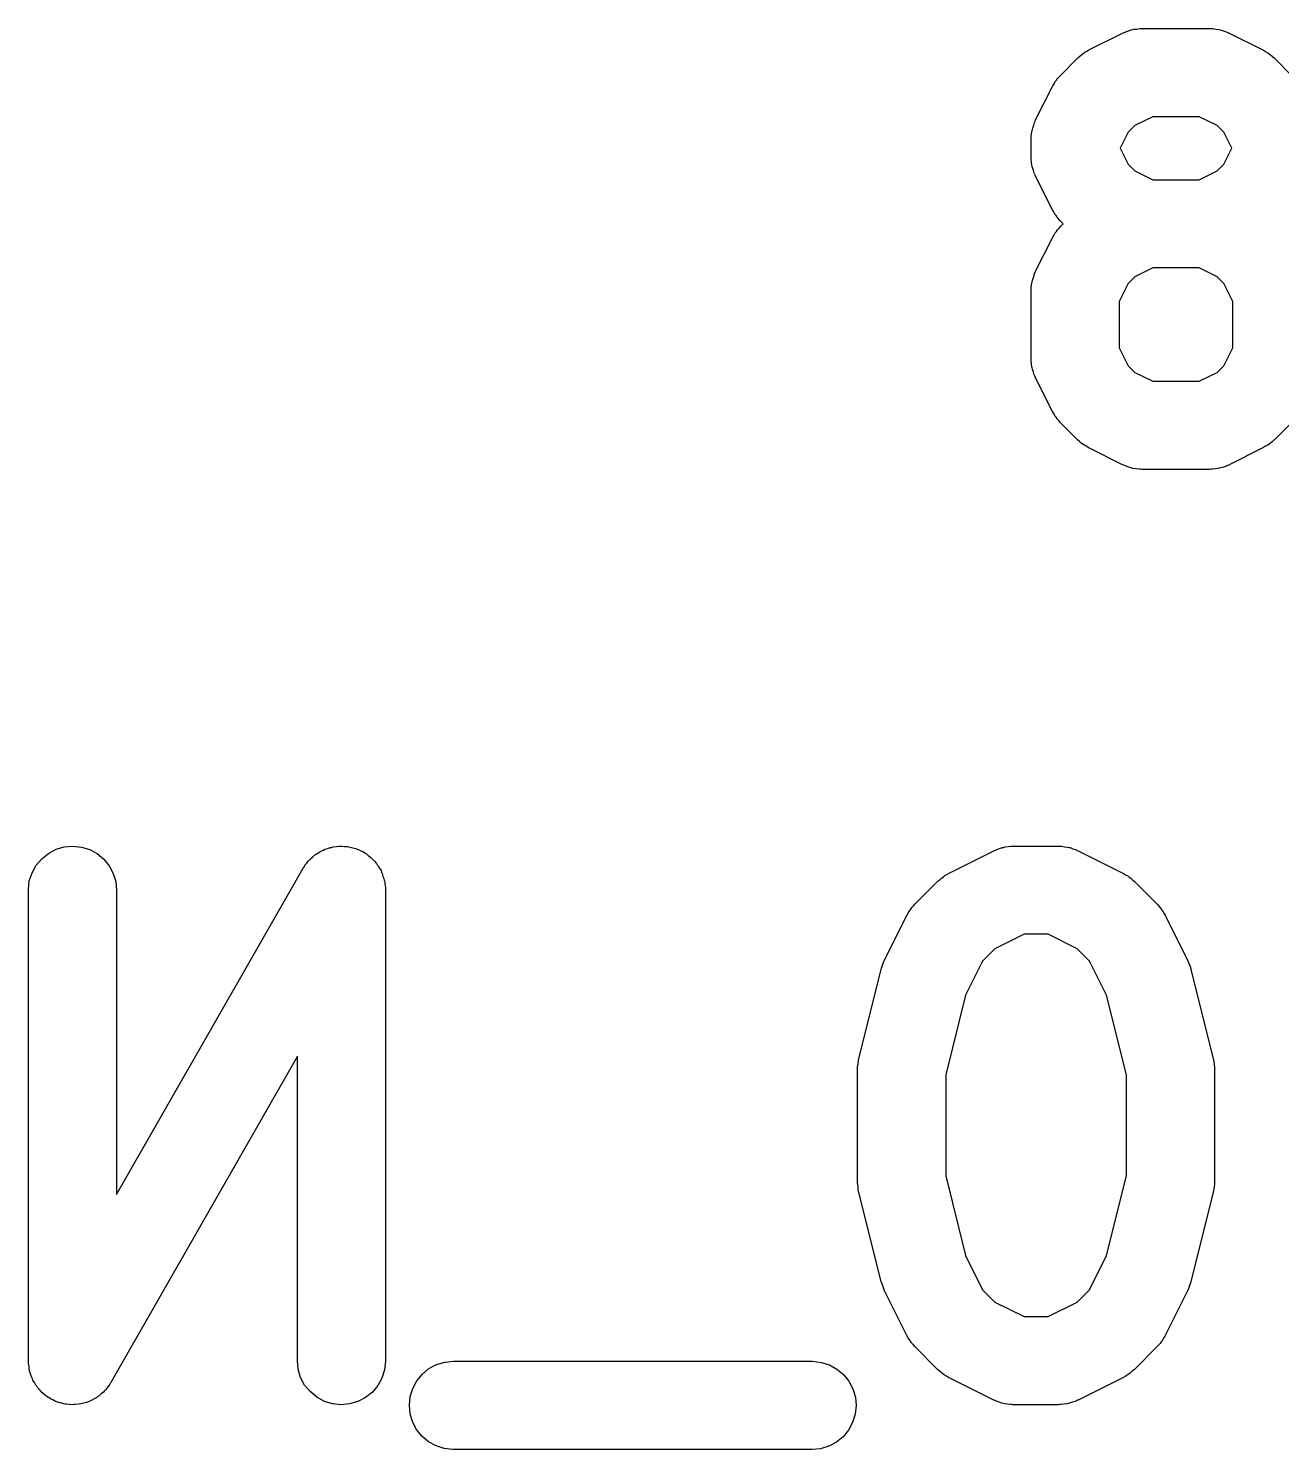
# Model space of a CAD drawing. Extents: x 2.95 to 6.9, y -5.52 to -1.96.
# Drawn here: x 6.3892 to 6.473, y -2.973 to -2.8778 of the extents above; entities that cross this region are included whole.
import ezdxf

# ---------------------------------------------------------------- set-up
doc = ezdxf.new("R2010")
doc.units = 0
doc.header["$MEASUREMENT"] = 0
doc.layers.add('BLACK', color=7, linetype='CONTINUOUS')

msp = doc.modelspace()

# ---------------------------------------------------------------- linework, layer by layer
at = {"layer": 'BLACK', "linetype": 'CONTINUOUS'}
for p, q in [((6.46015, -2.87925), (6.4624, -2.87812)), ((6.4624, -2.87812), (6.46244, -2.87811)), ((6.46244, -2.87811), (6.46252, -2.87808)), ((6.46252, -2.87808), (6.4626, -2.87803)), ((6.4626, -2.87803), (6.46279, -2.87798)), ((6.46279, -2.87798), (6.46298, -2.87791)), ((6.46298, -2.87791), (6.46307, -2.87789)), ((6.46307, -2.87789), (6.46315, -2.87787)), ((6.46315, -2.87787), (6.46335, -2.87785)), ((6.46335, -2.87785), (6.46355, -2.87782)), ((6.46355, -2.87782), (6.46364, -2.87782)), ((6.46364, -2.87782), (6.46372, -2.87781)), ((6.46372, -2.87781), (6.46822, -2.87781)), ((6.46822, -2.87781), (6.46826, -2.87781)), ((6.46826, -2.87781), (6.46835, -2.87782)), ((6.46835, -2.87782), (6.46844, -2.87782)), ((6.46844, -2.87782), (6.46864, -2.87785)), ((6.46864, -2.87785), (6.46884, -2.87788)), ((6.46884, -2.87788), (6.46892, -2.8779)), ((6.46892, -2.8779), (6.46901, -2.87792)), ((6.46901, -2.87792), (6.46919, -2.87799)), ((6.46919, -2.87799), (6.46939, -2.87805)), ((6.46939, -2.87805), (6.46946, -2.87809)), ((6.46946, -2.87809), (6.46954, -2.87812)), ((6.46954, -2.87812), (6.47179, -2.87925)), ((6.45826, -2.88093), (6.45939, -2.8798)), ((6.45939, -2.8798), (6.45941, -2.87977)), ((6.45941, -2.87977), (6.45954, -2.87967)), ((6.45954, -2.87967), (6.45967, -2.87956)), ((6.45967, -2.87956), (6.45977, -2.87949)), ((6.45977, -2.87949), (6.45987, -2.87941)), ((6.45987, -2.87941), (6.46001, -2.87934)), ((6.46001, -2.87934), (6.46015, -2.87925)), ((6.47179, -2.87925), (6.47183, -2.87927)), ((6.47183, -2.87927), (6.47197, -2.87936)), ((6.47197, -2.87936), (6.47212, -2.87944)), ((6.47212, -2.87944), (6.47221, -2.87951)), ((6.47221, -2.87951), (6.47231, -2.87958)), ((6.47231, -2.87958), (6.47243, -2.8797)), ((6.47243, -2.8797), (6.47256, -2.8798)), ((6.47256, -2.8798), (6.47369, -2.88093)), ((6.45804, -2.88117), (6.45816, -2.88105)), ((6.45816, -2.88105), (6.45826, -2.88093)), ((6.45658, -2.88394), (6.45771, -2.88169)), ((6.45771, -2.88169), (6.45773, -2.88166)), ((6.45773, -2.88166), (6.45782, -2.88152)), ((6.45782, -2.88152), (6.45789, -2.88137)), ((6.45789, -2.88137), (6.45797, -2.88128)), ((6.45797, -2.88128), (6.45804, -2.88117)), ((6.45655, -2.88402), (6.45658, -2.88394)), ((6.46442, -2.88372), (6.46322, -2.88432)), ((6.46753, -2.88372), (6.46442, -2.88372)), ((6.46872, -2.88432), (6.46753, -2.88372)), ((6.45628, -2.88505), (6.45631, -2.88485)), ((6.45631, -2.88485), (6.45634, -2.88465)), ((6.45634, -2.88465), (6.45636, -2.88457)), ((6.45636, -2.88457), (6.45638, -2.88448)), ((6.45638, -2.88448), (6.45645, -2.88429)), ((6.45645, -2.88429), (6.45651, -2.8841)), ((6.45651, -2.8841), (6.45655, -2.88402)), ((6.46278, -2.88476), (6.46224, -2.88583)), ((6.46322, -2.88432), (6.46278, -2.88476)), ((6.46917, -2.88476), (6.46872, -2.88432)), ((6.4697, -2.88583), (6.46917, -2.88476)), ((6.45627, -2.88522), (6.45628, -2.88514)), ((6.45627, -2.88526), (6.45627, -2.88522)), ((6.45627, -2.88639), (6.45627, -2.88526)), ((6.45628, -2.88514), (6.45628, -2.88505)), ((6.46224, -2.88583), (6.46278, -2.88689)), ((6.46917, -2.88689), (6.4697, -2.88583)), ((6.45628, -2.88648), (6.45627, -2.88639)), ((6.45628, -2.88656), (6.45628, -2.88648)), ((6.45631, -2.88676), (6.45628, -2.88656)), ((6.45633, -2.88696), (6.45631, -2.88676)), ((6.45635, -2.88705), (6.45633, -2.88696)), ((6.45637, -2.88713), (6.45635, -2.88705)), ((6.45644, -2.88732), (6.45637, -2.88713)), ((6.45649, -2.88751), (6.45644, -2.88732)), ((6.45653, -2.88759), (6.45649, -2.88751)), ((6.45656, -2.88767), (6.45653, -2.88759)), ((6.45658, -2.88771), (6.45656, -2.88767)), ((6.45771, -2.88996), (6.45658, -2.88771)), ((6.46278, -2.88689), (6.46322, -2.88734)), ((6.46322, -2.88734), (6.46442, -2.88794)), ((6.46753, -2.88794), (6.46872, -2.88734)), ((6.46872, -2.88734), (6.46917, -2.88689)), ((6.46442, -2.88794), (6.46753, -2.88794)), ((6.4578, -2.8901), (6.45771, -2.88996)), ((6.45787, -2.89025), (6.4578, -2.8901)), ((6.45795, -2.89034), (6.45787, -2.89025)), ((6.45801, -2.89045), (6.45795, -2.89034)), ((6.45813, -2.89057), (6.45801, -2.89045)), ((6.45823, -2.8907), (6.45813, -2.89057)), ((6.45782, -2.89164), (6.45789, -2.8915)), ((6.45789, -2.8915), (6.45797, -2.8914)), ((6.45797, -2.8914), (6.45804, -2.8913)), ((6.45804, -2.8913), (6.45816, -2.89118)), ((6.45816, -2.89118), (6.45826, -2.89105)), ((6.45826, -2.89073), (6.45823, -2.8907)), ((6.45842, -2.89089), (6.45826, -2.89073)), ((6.45826, -2.89105), (6.45842, -2.89089)), ((6.45658, -2.89407), (6.45771, -2.89182)), ((6.45771, -2.89182), (6.45773, -2.89178)), ((6.45773, -2.89178), (6.45782, -2.89164)), ((6.45638, -2.89461), (6.45645, -2.89442)), ((6.45645, -2.89442), (6.45651, -2.89422)), ((6.45651, -2.89422), (6.45655, -2.89415)), ((6.45655, -2.89415), (6.45658, -2.89407)), ((6.46322, -2.89444), (6.46278, -2.89489)), ((6.46442, -2.89384), (6.46322, -2.89444)), ((6.46753, -2.89384), (6.46442, -2.89384)), ((6.46872, -2.89444), (6.46753, -2.89384)), ((6.46917, -2.89489), (6.46872, -2.89444)), ((6.45627, -2.89535), (6.45628, -2.89526)), ((6.45627, -2.89539), (6.45627, -2.89535)), ((6.45627, -2.89989), (6.45627, -2.89539)), ((6.45628, -2.89517), (6.45631, -2.89497)), ((6.45628, -2.89526), (6.45628, -2.89517)), ((6.45631, -2.89497), (6.45634, -2.89477)), ((6.45634, -2.89477), (6.45636, -2.89469)), ((6.45636, -2.89469), (6.45638, -2.89461)), ((6.46278, -2.89489), (6.46218, -2.89609)), ((6.46977, -2.89609), (6.46917, -2.89489)), ((6.46218, -2.89609), (6.46218, -2.89919)), ((6.46977, -2.89919), (6.46977, -2.89609)), ((6.46218, -2.89919), (6.46278, -2.90039)), ((6.46917, -2.90039), (6.46977, -2.89919)), ((6.45628, -2.89997), (6.45627, -2.89989)), ((6.45628, -2.90006), (6.45628, -2.89997)), ((6.45631, -2.90026), (6.45628, -2.90006)), ((6.45633, -2.90046), (6.45631, -2.90026)), ((6.45635, -2.90054), (6.45633, -2.90046)), ((6.45637, -2.90063), (6.45635, -2.90054)), ((6.45644, -2.90082), (6.45637, -2.90063)), ((6.45649, -2.90101), (6.45644, -2.90082)), ((6.45653, -2.90109), (6.45649, -2.90101)), ((6.45656, -2.90117), (6.45653, -2.90109)), ((6.46278, -2.90039), (6.46322, -2.90084)), ((6.46322, -2.90084), (6.46442, -2.90143)), ((6.46753, -2.90143), (6.46872, -2.90084)), ((6.46872, -2.90084), (6.46917, -2.90039)), ((6.45658, -2.90121), (6.45656, -2.90117)), ((6.45771, -2.90346), (6.45658, -2.90121)), ((6.46442, -2.90143), (6.46753, -2.90143)), ((6.4578, -2.9036), (6.45771, -2.90346)), ((6.45787, -2.90375), (6.4578, -2.9036)), ((6.45795, -2.90384), (6.45787, -2.90375)), ((6.45801, -2.90395), (6.45795, -2.90384)), ((6.45813, -2.90407), (6.45801, -2.90395)), ((6.45823, -2.9042), (6.45813, -2.90407)), ((6.45826, -2.90423), (6.45823, -2.9042)), ((6.45939, -2.90535), (6.45826, -2.90423)), ((6.47369, -2.90423), (6.47256, -2.90535)), ((6.45951, -2.90546), (6.45939, -2.90535)), ((6.45963, -2.90557), (6.45951, -2.90546)), ((6.45974, -2.90564), (6.45963, -2.90557)), ((6.45983, -2.90572), (6.45974, -2.90564)), ((6.45998, -2.90579), (6.45983, -2.90572)), ((6.46012, -2.90588), (6.45998, -2.90579)), ((6.46015, -2.9059), (6.46012, -2.90588)), ((6.47193, -2.90581), (6.47179, -2.9059)), ((6.47208, -2.90574), (6.47193, -2.90581)), ((6.47218, -2.90566), (6.47208, -2.90574)), ((6.47228, -2.9056), (6.47218, -2.90566)), ((6.4724, -2.90548), (6.47228, -2.9056)), ((6.47253, -2.90538), (6.4724, -2.90548)), ((6.47256, -2.90535), (6.47253, -2.90538)), ((6.4624, -2.90703), (6.46015, -2.9059)), ((6.47179, -2.9059), (6.46954, -2.90703)), ((6.46248, -2.90706), (6.4624, -2.90703)), ((6.46256, -2.9071), (6.46248, -2.90706)), ((6.46275, -2.90716), (6.46256, -2.9071)), ((6.46294, -2.90723), (6.46275, -2.90716)), ((6.46303, -2.90725), (6.46294, -2.90723)), ((6.46311, -2.90728), (6.46303, -2.90725)), ((6.46331, -2.9073), (6.46311, -2.90728)), ((6.46351, -2.90733), (6.46331, -2.9073)), ((6.4636, -2.90733), (6.46351, -2.90733)), ((6.46368, -2.90734), (6.4636, -2.90733)), ((6.46372, -2.90734), (6.46368, -2.90734)), ((6.46822, -2.90734), (6.46372, -2.90734)), ((6.46831, -2.90733), (6.46822, -2.90734)), ((6.4684, -2.90733), (6.46831, -2.90733)), ((6.4686, -2.9073), (6.4684, -2.90733)), ((6.4688, -2.90728), (6.4686, -2.9073)), ((6.46888, -2.90726), (6.4688, -2.90728)), ((6.46897, -2.90724), (6.46888, -2.90726)), ((6.46915, -2.90718), (6.46897, -2.90724)), ((6.46935, -2.90712), (6.46915, -2.90718)), ((6.46942, -2.90708), (6.46935, -2.90712)), ((6.46951, -2.90705), (6.46942, -2.90708)), ((6.46954, -2.90703), (6.46951, -2.90705)), ((6.38968, -2.93384), (6.39005, -2.9334)), ((6.39005, -2.9334), (6.3905, -2.93304)), ((6.3905, -2.93304), (6.39101, -2.93277)), ((6.39101, -2.93277), (6.39156, -2.93261)), ((6.39156, -2.93261), (6.39213, -2.93256)), ((6.39213, -2.93256), (6.39271, -2.93262)), ((6.39271, -2.93262), (6.39326, -2.93279)), ((6.39326, -2.93279), (6.39376, -2.93306)), ((6.39376, -2.93306), (6.39421, -2.93343)), ((6.39421, -2.93343), (6.39457, -2.93387)), ((6.40791, -2.93354), (6.40798, -2.93347)), ((6.40798, -2.93347), (6.40804, -2.9334)), ((6.40804, -2.9334), (6.40819, -2.93328)), ((6.40819, -2.93328), (6.40833, -2.93315)), ((6.40833, -2.93315), (6.40842, -2.9331)), ((6.40842, -2.9331), (6.40849, -2.93304)), ((6.40849, -2.93304), (6.40866, -2.93295)), ((6.40866, -2.93295), (6.40882, -2.93285)), ((6.40882, -2.93285), (6.40892, -2.93282)), ((6.40892, -2.93282), (6.409, -2.93277)), ((6.409, -2.93277), (6.40919, -2.93272)), ((6.40919, -2.93272), (6.40936, -2.93265)), ((6.40936, -2.93265), (6.40946, -2.93264)), ((6.40946, -2.93264), (6.40956, -2.93261)), ((6.40956, -2.93261), (6.40975, -2.93259)), ((6.40975, -2.93259), (6.40993, -2.93256)), ((6.40993, -2.93256), (6.41003, -2.93256)), ((6.41003, -2.93256), (6.41013, -2.93256)), ((6.41013, -2.93256), (6.41032, -2.93258)), ((6.41032, -2.93258), (6.41051, -2.93258)), ((6.41051, -2.93258), (6.4106, -2.93261)), ((6.4106, -2.93261), (6.4107, -2.93262)), ((6.4107, -2.93262), (6.41088, -2.93267)), ((6.41088, -2.93267), (6.41107, -2.93272)), ((6.41107, -2.93272), (6.41116, -2.93276)), ((6.41116, -2.93276), (6.41125, -2.93279)), ((6.41125, -2.93279), (6.41142, -2.93288)), ((6.41142, -2.93288), (6.41159, -2.93295)), ((6.41159, -2.93295), (6.41167, -2.93301)), ((6.41167, -2.93301), (6.41176, -2.93306)), ((6.41176, -2.93306), (6.41191, -2.93318)), ((6.41191, -2.93318), (6.41206, -2.93329)), ((6.41206, -2.93329), (6.41213, -2.93336)), ((6.41213, -2.93336), (6.4122, -2.93343)), ((6.4122, -2.93343), (6.41232, -2.93357)), ((6.45078, -2.93437), (6.45378, -2.93287)), ((6.45378, -2.93287), (6.45382, -2.93285)), ((6.45382, -2.93285), (6.4539, -2.93282)), ((6.4539, -2.93282), (6.45398, -2.93278)), ((6.45398, -2.93278), (6.45417, -2.93272)), ((6.45417, -2.93272), (6.45436, -2.93265)), ((6.45436, -2.93265), (6.45445, -2.93264)), ((6.45445, -2.93264), (6.45453, -2.93261)), ((6.45453, -2.93261), (6.45473, -2.93259)), ((6.45473, -2.93259), (6.45493, -2.93256)), ((6.45493, -2.93256), (6.45502, -2.93256)), ((6.45502, -2.93256), (6.4551, -2.93256)), ((6.4551, -2.93256), (6.4581, -2.93256)), ((6.4581, -2.93256), (6.45814, -2.93256)), ((6.45814, -2.93256), (6.45823, -2.93257)), ((6.45823, -2.93257), (6.45832, -2.93256)), ((6.45832, -2.93256), (6.45852, -2.9326)), ((6.45852, -2.9326), (6.45872, -2.93262)), ((6.45872, -2.93262), (6.4588, -2.93265)), ((6.4588, -2.93265), (6.45889, -2.93266)), ((6.45889, -2.93266), (6.45907, -2.93273)), ((6.45907, -2.93273), (6.45927, -2.93279)), ((6.45927, -2.93279), (6.45934, -2.93284)), ((6.45934, -2.93284), (6.45942, -2.93287)), ((6.45942, -2.93287), (6.46242, -2.93437)), ((6.38922, -2.93489), (6.3894, -2.93434)), ((6.3894, -2.93434), (6.38968, -2.93384)), ((6.39457, -2.93387), (6.39484, -2.93438)), ((6.39484, -2.93438), (6.39501, -2.93493)), ((6.39506, -2.95589), (6.40755, -2.93404)), ((6.40755, -2.93404), (6.40757, -2.93401)), ((6.40757, -2.93401), (6.40763, -2.93393)), ((6.40763, -2.93393), (6.40767, -2.93384)), ((6.40767, -2.93384), (6.40779, -2.93369)), ((6.40779, -2.93369), (6.40791, -2.93354)), ((6.41232, -2.93357), (6.41245, -2.93371)), ((6.41245, -2.93371), (6.41251, -2.9338)), ((6.41251, -2.9338), (6.41257, -2.93387)), ((6.41257, -2.93387), (6.41266, -2.93404)), ((6.41266, -2.93404), (6.41276, -2.9342)), ((6.41276, -2.9342), (6.41279, -2.93429)), ((6.41279, -2.93429), (6.41284, -2.93438)), ((6.41284, -2.93438), (6.41289, -2.93456)), ((6.45064, -2.93446), (6.45078, -2.93437)), ((6.46242, -2.93437), (6.46246, -2.93439)), ((6.46246, -2.93439), (6.4626, -2.93448)), ((6.38916, -2.93547), (6.38922, -2.93489)), ((6.39501, -2.93493), (6.39506, -2.93551)), ((6.41289, -2.93456), (6.41296, -2.93474)), ((6.41296, -2.93474), (6.41298, -2.93484)), ((6.41298, -2.93484), (6.41301, -2.93493)), ((6.41301, -2.93493), (6.41302, -2.93512)), ((6.41302, -2.93512), (6.41306, -2.93531)), ((6.41306, -2.93531), (6.41305, -2.93541)), ((6.44852, -2.93642), (6.45002, -2.93492)), ((6.45002, -2.93492), (6.45005, -2.93489)), ((6.45005, -2.93489), (6.45018, -2.93479)), ((6.45018, -2.93479), (6.4503, -2.93467)), ((6.4503, -2.93467), (6.4504, -2.93461)), ((6.4504, -2.93461), (6.4505, -2.93453)), ((6.4505, -2.93453), (6.45064, -2.93446)), ((6.4626, -2.93448), (6.46275, -2.93455)), ((6.46275, -2.93455), (6.46284, -2.93463)), ((6.46284, -2.93463), (6.46294, -2.9347)), ((6.46294, -2.9347), (6.46306, -2.93481)), ((6.46306, -2.93481), (6.46319, -2.93492)), ((6.46319, -2.93492), (6.46469, -2.93642)), ((6.38916, -2.93551), (6.38916, -2.93547)), ((6.38916, -2.967), (6.38916, -2.93551)), ((6.39506, -2.93551), (6.39506, -2.95589)), ((6.41305, -2.93541), (6.41306, -2.93551)), ((6.41306, -2.93551), (6.41306, -2.967)), ((6.44646, -2.94019), (6.44796, -2.93719)), ((6.44796, -2.93719), (6.44798, -2.93715)), ((6.44798, -2.93715), (6.44807, -2.93701)), ((6.44807, -2.93701), (6.44815, -2.93687)), ((6.44815, -2.93687), (6.44823, -2.93677)), ((6.44823, -2.93677), (6.4483, -2.93667)), ((6.4483, -2.93667), (6.44841, -2.93655)), ((6.44841, -2.93655), (6.44852, -2.93642)), ((6.46469, -2.93642), (6.46472, -2.93645)), ((6.46472, -2.93645), (6.46482, -2.93658)), ((6.46482, -2.93658), (6.46494, -2.9367)), ((6.46494, -2.9367), (6.465, -2.9368)), ((6.465, -2.9368), (6.46508, -2.9369)), ((6.46508, -2.9369), (6.46516, -2.93705)), ((6.46516, -2.93705), (6.46524, -2.93719)), ((6.46524, -2.93719), (6.46674, -2.94019)), ((6.4558, -2.93846), (6.45385, -2.93943)), ((6.45741, -2.93846), (6.4558, -2.93846)), ((6.45935, -2.93943), (6.45741, -2.93846)), ((6.45385, -2.93943), (6.45303, -2.94026)), ((6.46018, -2.94026), (6.45935, -2.93943)), ((6.44474, -2.94679), (6.44624, -2.94079)), ((6.44624, -2.94079), (6.44625, -2.94075)), ((6.44625, -2.94075), (6.44626, -2.94074)), ((6.44626, -2.94072), (6.44636, -2.94047)), ((6.44626, -2.94074), (6.44626, -2.94072)), ((6.44636, -2.94047), (6.44645, -2.94021)), ((6.44645, -2.94021), (6.44646, -2.9402)), ((6.44646, -2.9402), (6.44646, -2.94019)), ((6.45303, -2.94026), (6.45189, -2.94254)), ((6.46132, -2.94254), (6.46018, -2.94026)), ((6.46674, -2.94019), (6.46676, -2.94022)), ((6.46676, -2.94022), (6.46677, -2.94024)), ((6.46677, -2.94024), (6.46677, -2.94025)), ((6.46677, -2.94025), (6.46687, -2.94051)), ((6.46687, -2.94051), (6.46696, -2.94076)), ((6.46696, -2.94076), (6.46696, -2.94078)), ((6.46696, -2.94078), (6.46697, -2.94079)), ((6.46697, -2.94079), (6.46847, -2.94679)), ((6.45189, -2.94254), (6.45056, -2.94787)), ((6.46265, -2.94787), (6.46132, -2.94254)), ((6.40716, -2.94663), (6.39468, -2.96847)), ((6.40716, -2.967), (6.40716, -2.94663)), ((6.44473, -2.94684), (6.44474, -2.94679)), ((6.46847, -2.94679), (6.46848, -2.94683)), ((6.44465, -2.94747), (6.44466, -2.94741)), ((6.44465, -2.94751), (6.44465, -2.94747)), ((6.44465, -2.95501), (6.44465, -2.94751)), ((6.44466, -2.94736), (6.44469, -2.94713)), ((6.44466, -2.94741), (6.44466, -2.94736)), ((6.44469, -2.94713), (6.44472, -2.94689)), ((6.44472, -2.94689), (6.44473, -2.94684)), ((6.46848, -2.94683), (6.46848, -2.94688)), ((6.46848, -2.94688), (6.4685, -2.94693)), ((6.4685, -2.94693), (6.46852, -2.94717)), ((6.46852, -2.94717), (6.46855, -2.9474)), ((6.46855, -2.9474), (6.46855, -2.94745)), ((6.46855, -2.94745), (6.46856, -2.94751)), ((6.46856, -2.94751), (6.46856, -2.95501)), ((6.45056, -2.94787), (6.45056, -2.95464)), ((6.46265, -2.95464), (6.46265, -2.94787)), ((6.44466, -2.95506), (6.44465, -2.95501)), ((6.44465, -2.95511), (6.44466, -2.95506)), ((6.44469, -2.95534), (6.44465, -2.95511)), ((6.44471, -2.95558), (6.44469, -2.95534)), ((6.45056, -2.95464), (6.45189, -2.95997)), ((6.46132, -2.95997), (6.46265, -2.95464)), ((6.46855, -2.95515), (6.46852, -2.95539)), ((6.46856, -2.95505), (6.46855, -2.9551)), ((6.46855, -2.9551), (6.46855, -2.95515)), ((6.46856, -2.95501), (6.46856, -2.95505)), ((6.44472, -2.95563), (6.44471, -2.95558)), ((6.44473, -2.95568), (6.44472, -2.95563)), ((6.44474, -2.95572), (6.44473, -2.95568)), ((6.44624, -2.96172), (6.44474, -2.95572)), ((6.46847, -2.95572), (6.46697, -2.96172)), ((6.46848, -2.95567), (6.46847, -2.95572)), ((6.46849, -2.95562), (6.46848, -2.95567)), ((6.46852, -2.95539), (6.46849, -2.95562)), ((6.45189, -2.95997), (6.45303, -2.96226)), ((6.46018, -2.96226), (6.46132, -2.95997)), ((6.44624, -2.96173), (6.44624, -2.96172)), ((6.44625, -2.96175), (6.44624, -2.96173)), ((6.44634, -2.962), (6.44625, -2.96175)), ((6.44643, -2.96226), (6.44634, -2.962)), ((6.46695, -2.96179), (6.46685, -2.96204)), ((6.46696, -2.96176), (6.46695, -2.96177)), ((6.46695, -2.96177), (6.46695, -2.96179)), ((6.46697, -2.96172), (6.46696, -2.96176)), ((6.44644, -2.96228), (6.44643, -2.96226)), ((6.44645, -2.96229), (6.44644, -2.96228)), ((6.44646, -2.96233), (6.44645, -2.96229)), ((6.44796, -2.96532), (6.44646, -2.96233)), ((6.45303, -2.96226), (6.45385, -2.96308)), ((6.45935, -2.96308), (6.46018, -2.96226)), ((6.46674, -2.96233), (6.46524, -2.96532)), ((6.46675, -2.96231), (6.46674, -2.96233)), ((6.46676, -2.9623), (6.46675, -2.96231)), ((6.46685, -2.96204), (6.46676, -2.9623)), ((6.45385, -2.96308), (6.4558, -2.96405)), ((6.45741, -2.96405), (6.45935, -2.96308)), ((6.4558, -2.96405), (6.45741, -2.96405)), ((6.44805, -2.96547), (6.44796, -2.96532)), ((6.44813, -2.96561), (6.44805, -2.96547)), ((6.4482, -2.96571), (6.44813, -2.96561)), ((6.44827, -2.96581), (6.4482, -2.96571)), ((6.44838, -2.96593), (6.44827, -2.96581)), ((6.46498, -2.96574), (6.46491, -2.96585)), ((6.46506, -2.96565), (6.46498, -2.96574)), ((6.46514, -2.9655), (6.46506, -2.96565)), ((6.46523, -2.96536), (6.46514, -2.9655)), ((6.46524, -2.96532), (6.46523, -2.96536)), ((6.44849, -2.96606), (6.44838, -2.96593)), ((6.44852, -2.96609), (6.44849, -2.96606)), ((6.45002, -2.96759), (6.44852, -2.96609)), ((6.46469, -2.96609), (6.46319, -2.96759)), ((6.4648, -2.96596), (6.46469, -2.96609)), ((6.46491, -2.96585), (6.4648, -2.96596)), ((6.38917, -2.9671), (6.38916, -2.967)), ((6.38917, -2.9672), (6.38917, -2.9671)), ((6.3892, -2.96739), (6.38917, -2.9672)), ((6.38922, -2.96758), (6.3892, -2.96739)), ((6.38924, -2.96767), (6.38922, -2.96758)), ((6.38926, -2.96777), (6.38924, -2.96767)), ((6.40721, -2.96758), (6.40716, -2.967)), ((6.40738, -2.96813), (6.40721, -2.96758)), ((6.413, -2.96762), (6.41282, -2.96817)), ((6.41306, -2.96705), (6.413, -2.96762)), ((6.41306, -2.967), (6.41306, -2.96705)), ((6.41553, -2.96791), (6.41597, -2.96754)), ((6.41597, -2.96754), (6.41648, -2.96727)), ((6.41648, -2.96727), (6.41704, -2.96711)), ((6.41704, -2.96711), (6.41761, -2.96705)), ((6.41761, -2.96705), (6.44161, -2.96705)), ((6.44161, -2.96705), (6.44165, -2.96705)), ((6.44165, -2.96705), (6.44222, -2.96712)), ((6.44222, -2.96712), (6.44277, -2.96729)), ((6.44277, -2.96729), (6.44327, -2.96757)), ((6.44327, -2.96757), (6.44372, -2.96794)), ((6.45014, -2.9677), (6.45002, -2.96759)), ((6.45026, -2.96781), (6.45014, -2.9677)), ((6.46303, -2.96772), (6.46291, -2.96784)), ((6.46316, -2.96762), (6.46303, -2.96772)), ((6.46319, -2.96759), (6.46316, -2.96762)), ((6.38933, -2.96795), (6.38926, -2.96777)), ((6.38938, -2.96813), (6.38933, -2.96795)), ((6.38943, -2.96822), (6.38938, -2.96813)), ((6.38946, -2.96831), (6.38943, -2.96822)), ((6.38956, -2.96847), (6.38946, -2.96831)), ((6.38965, -2.96864), (6.38956, -2.96847)), ((6.38972, -2.96872), (6.38965, -2.96864)), ((6.39455, -2.96867), (6.39443, -2.96882)), ((6.3946, -2.96859), (6.39455, -2.96867)), ((6.39465, -2.9685), (6.3946, -2.96859)), ((6.39468, -2.96847), (6.39465, -2.9685)), ((6.40765, -2.96864), (6.40738, -2.96813)), ((6.40801, -2.96908), (6.40765, -2.96864)), ((6.41255, -2.96867), (6.41218, -2.96911)), ((6.41282, -2.96817), (6.41255, -2.96867)), ((6.41489, -2.96886), (6.41516, -2.96835)), ((6.41516, -2.96835), (6.41553, -2.96791)), ((6.44372, -2.96794), (6.44408, -2.96839)), ((6.44408, -2.96839), (6.44434, -2.9689)), ((6.45037, -2.96788), (6.45026, -2.96781)), ((6.45046, -2.96796), (6.45037, -2.96788)), ((6.45061, -2.96804), (6.45046, -2.96796)), ((6.45075, -2.96813), (6.45061, -2.96804)), ((6.45078, -2.96815), (6.45075, -2.96813)), ((6.45378, -2.96965), (6.45078, -2.96815)), ((6.46242, -2.96815), (6.45942, -2.96965)), ((6.46256, -2.96806), (6.46242, -2.96815)), ((6.46271, -2.96798), (6.46256, -2.96806)), ((6.46281, -2.9679), (6.46271, -2.96798)), ((6.46291, -2.96784), (6.46281, -2.9679)), ((6.38977, -2.9688), (6.38972, -2.96872)), ((6.3899, -2.96894), (6.38977, -2.9688)), ((6.39002, -2.96908), (6.3899, -2.96894)), ((6.39009, -2.96915), (6.39002, -2.96908)), ((6.39016, -2.96922), (6.39009, -2.96915)), ((6.39031, -2.96933), (6.39016, -2.96922)), ((6.39046, -2.96945), (6.39031, -2.96933)), ((6.39055, -2.9695), (6.39046, -2.96945)), ((6.39063, -2.96956), (6.39055, -2.9695)), ((6.3908, -2.96964), (6.39063, -2.96956)), ((6.39356, -2.96956), (6.3934, -2.96966)), ((6.39373, -2.96947), (6.39356, -2.96956)), ((6.39381, -2.96941), (6.39373, -2.96947)), ((6.39389, -2.96936), (6.39381, -2.96941)), ((6.39403, -2.96923), (6.39389, -2.96936)), ((6.39418, -2.96911), (6.39403, -2.96923)), ((6.39424, -2.96904), (6.39418, -2.96911)), ((6.39431, -2.96897), (6.39424, -2.96904)), ((6.39443, -2.96882), (6.39431, -2.96897)), ((6.40846, -2.96945), (6.40801, -2.96908)), ((6.40897, -2.96973), (6.40846, -2.96945)), ((6.41173, -2.96947), (6.41122, -2.96974)), ((6.41218, -2.96911), (6.41173, -2.96947)), ((6.41466, -2.96998), (6.41472, -2.96941)), ((6.41472, -2.96941), (6.41489, -2.96886)), ((6.44434, -2.9689), (6.44451, -2.96945)), ((6.44451, -2.96945), (6.44456, -2.97002)), ((6.39097, -2.96973), (6.3908, -2.96964)), ((6.39106, -2.96976), (6.39097, -2.96973)), ((6.39115, -2.9698), (6.39106, -2.96976)), ((6.39134, -2.96984), (6.39115, -2.9698)), ((6.39152, -2.9699), (6.39134, -2.96984)), ((6.39162, -2.96991), (6.39152, -2.9699)), ((6.39171, -2.96993), (6.39162, -2.96991)), ((6.3919, -2.96994), (6.39171, -2.96993)), ((6.39209, -2.96996), (6.3919, -2.96994)), ((6.39219, -2.96995), (6.39209, -2.96996)), ((6.39229, -2.96995), (6.39219, -2.96995)), ((6.39248, -2.96992), (6.39229, -2.96995)), ((6.39267, -2.9699), (6.39248, -2.96992)), ((6.39276, -2.96988), (6.39267, -2.9699)), ((6.39286, -2.96986), (6.39276, -2.96988)), ((6.39304, -2.9698), (6.39286, -2.96986)), ((6.39322, -2.96974), (6.39304, -2.9698)), ((6.39331, -2.9697), (6.39322, -2.96974)), ((6.3934, -2.96966), (6.39331, -2.9697)), ((6.40952, -2.9699), (6.40897, -2.96973)), ((6.41009, -2.96996), (6.40952, -2.9699)), ((6.41066, -2.9699), (6.41009, -2.96996)), ((6.41122, -2.96974), (6.41066, -2.9699)), ((6.41471, -2.97056), (6.41466, -2.96998)), ((6.41487, -2.97111), (6.41471, -2.97056)), ((6.44456, -2.97002), (6.4445, -2.9706)), ((6.45386, -2.96968), (6.45378, -2.96965)), ((6.45394, -2.96972), (6.45386, -2.96968)), ((6.45413, -2.96978), (6.45394, -2.96972)), ((6.45432, -2.96985), (6.45413, -2.96978)), ((6.45441, -2.96987), (6.45432, -2.96985)), ((6.45449, -2.96989), (6.45441, -2.96987)), ((6.45469, -2.96991), (6.45449, -2.96989)), ((6.45489, -2.96995), (6.45469, -2.96991)), ((6.45498, -2.96995), (6.45489, -2.96995)), ((6.45506, -2.96996), (6.45498, -2.96995)), ((6.4551, -2.96996), (6.45506, -2.96996)), ((6.4581, -2.96996), (6.4551, -2.96996)), ((6.45819, -2.96995), (6.4581, -2.96996)), ((6.45828, -2.96995), (6.45819, -2.96995)), ((6.45848, -2.96992), (6.45828, -2.96995)), ((6.45868, -2.9699), (6.45848, -2.96992)), ((6.45876, -2.96988), (6.45868, -2.9699)), ((6.45885, -2.96986), (6.45876, -2.96988)), ((6.45904, -2.96979), (6.45885, -2.96986)), ((6.45923, -2.96973), (6.45904, -2.96979)), ((6.45931, -2.96969), (6.45923, -2.96973)), ((6.45939, -2.96966), (6.45931, -2.96969)), ((6.45942, -2.96965), (6.45939, -2.96966)), ((6.41514, -2.97162), (6.41487, -2.97111)), ((6.44433, -2.97115), (6.44405, -2.97165)), ((6.4445, -2.9706), (6.44433, -2.97115)), ((6.4155, -2.97207), (6.41514, -2.97162)), ((6.41594, -2.97244), (6.4155, -2.97207)), ((6.41645, -2.97272), (6.41594, -2.97244)), ((6.44324, -2.97246), (6.44273, -2.97273)), ((6.44369, -2.9721), (6.44324, -2.97246)), ((6.44405, -2.97165), (6.44369, -2.9721)), ((6.41699, -2.97289), (6.41645, -2.97272)), ((6.41757, -2.97296), (6.41699, -2.97289)), ((6.41761, -2.97296), (6.41757, -2.97296)), ((6.44161, -2.97296), (6.41761, -2.97296)), ((6.44218, -2.9729), (6.44161, -2.97296)), ((6.44273, -2.97273), (6.44218, -2.9729))]:
    msp.add_line(p, q, dxfattribs=at)

doc.saveas('drawing.dxf')
